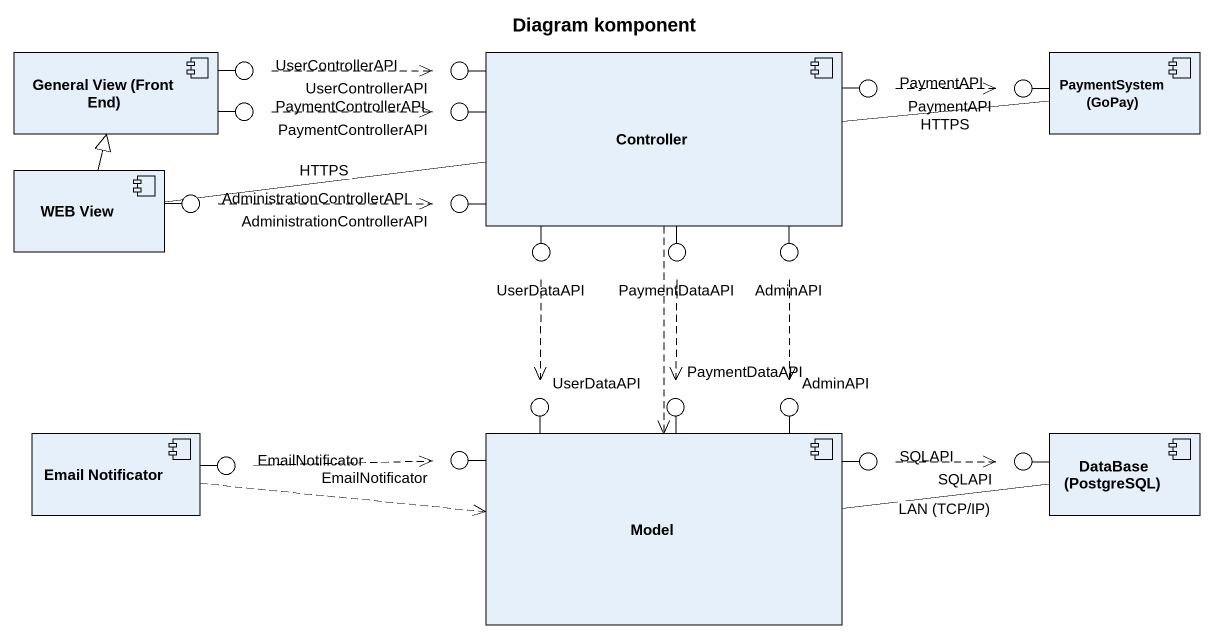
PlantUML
@startuml
title Diagram komponent
component "General View (Front End)" as General_View_Front_End
() UserControllerAPI
() "UserControllerAPI" as UserControllerAPI_2
component Controller
component "PaymentSystem (GoPay)" as PaymentSystem_GoPay
() PaymentControllerAPI
() "PaymentControllerAPI" as PaymentControllerAPI_2
() PaymentAPI
() "PaymentAPI" as PaymentAPI_2
component "WEB View" as WEB_View
() AdministrationControllerAPI
() "AdministrationControllerAPI" as AdministrationControllerAPI_2
() UserDataAPI
() PaymentDataAPI
() AdminAPI
() "UserDataAPI" as UserDataAPI_2
() "PaymentDataAPI" as PaymentDataAPI_2
() "AdminAPI" as AdminAPI_2
component "Email Notificator" as Email_Notificator
component Model
component "DataBase (PostgreSQL)" as DataBase_PostgreSQL
() EmailNotificator
() "EmailNotificator" as EmailNotificator_2
() SQLAPI
() "SQLAPI" as SQLAPI_2
General_View_Front_End -right- UserControllerAPI
Controller -left- UserControllerAPI_2
General_View_Front_End -right- PaymentControllerAPI
Controller -left- PaymentControllerAPI_2
Controller -right- PaymentAPI
PaymentSystem_GoPay -left- PaymentAPI_2
WEB_View -right- AdministrationControllerAPI
Controller -left- AdministrationControllerAPI_2
Controller -- UserDataAPI
Controller -- PaymentDataAPI
Controller -- AdminAPI
Model -up- UserDataAPI_2
Model -up- PaymentDataAPI_2
Model -up- AdminAPI_2
Email_Notificator -right- EmailNotificator
Model -left- EmailNotificator_2
Model -right- SQLAPI
DataBase_PostgreSQL -left- SQLAPI_2
UserControllerAPI .right.> UserControllerAPI_2
Controller -right- PaymentSystem_GoPay : HTTPS
Controller ..> Model
PaymentControllerAPI .right.> PaymentControllerAPI_2
PaymentAPI .right.> PaymentAPI_2
WEB_View -up-|> General_View_Front_End
WEB_View -right- Controller : HTTPS
AdministrationControllerAPI .right.> AdministrationControllerAPI_2
UserDataAPI ..> UserDataAPI_2
PaymentDataAPI ..> PaymentDataAPI_2
AdminAPI ..> AdminAPI_2
Email_Notificator .right.> Model
Model -right- DataBase_PostgreSQL : LAN (TCP/IP)
EmailNotificator .right.> EmailNotificator_2
SQLAPI .right.> SQLAPI_2
@enduml
